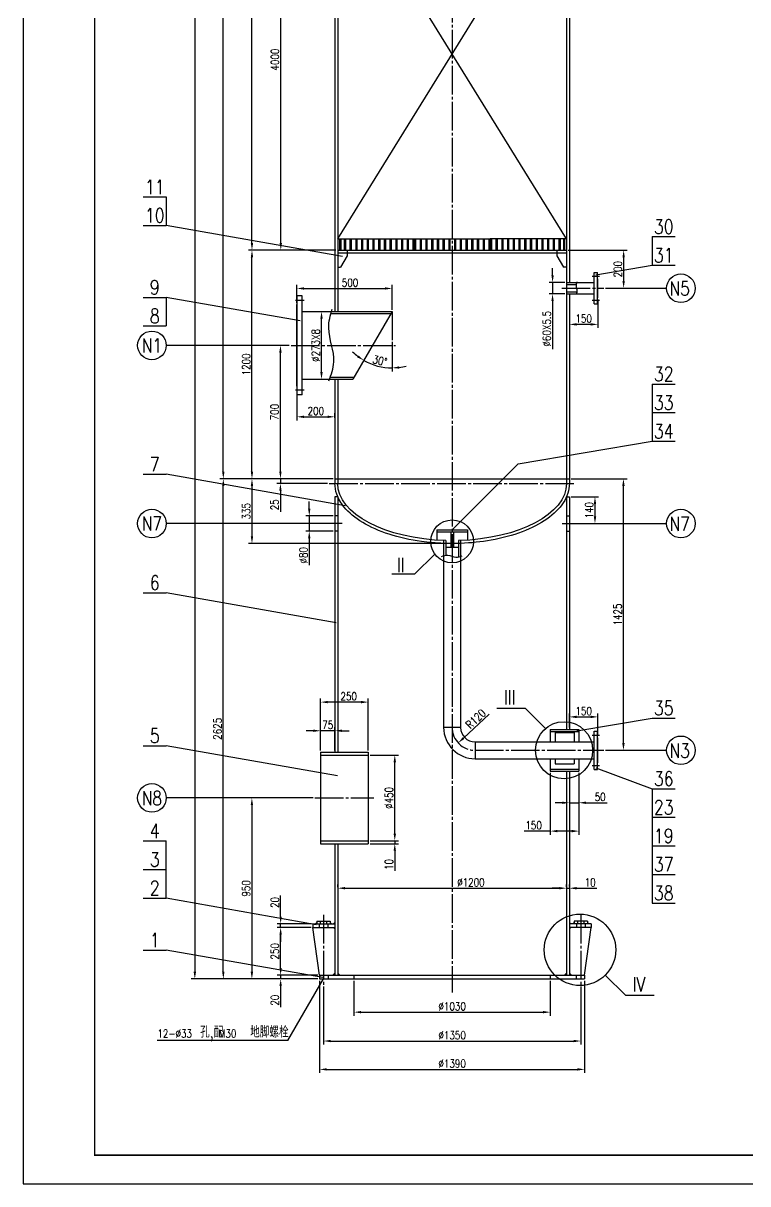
# Model space of a CAD drawing. Header units: millimetres. Extents: x 0 to 1411, y 0 to 841.
# Drawn here: x 0 to 253.4, y 0 to 406.1 of the extents above; entities that cross this region are included whole.
import ezdxf
from ezdxf.enums import TextEntityAlignment as Align

# ---------------------------------------------------------------- set-up
doc = ezdxf.new("R2010")
doc.units = ezdxf.units.MM
doc.linetypes.add('CENTER', pattern=[12.6, 10, -0.8, 1, -0.8])
doc.linetypes.add('PHANTOM', pattern=[14.4, 10, -0.8, 1, -0.8, 1, -0.8])
for name, color, linetype in [('1', 2, 'CENTER'), ('2', 1, 'Continuous'), ('4', 7, 'PHANTOM')]:
    doc.layers.add(name, color=color, linetype=linetype)
doc.styles.add('HZ', font='txt.shx', dxfattribs={"width": 0.8, "bigfont": 'hztxt.shx'})
doc.styles.add('ROMANS', font='romans.shx', dxfattribs={"width": 0.8})
doc.dimstyles.new('ISO-25', dxfattribs={"dimtxt": 2.8, "dimasz": 2.5, "dimexe": 1.25, "dimexo": 0.625, "dimtad": 1, "dimtxsty": 'ROMANS', "dimcen": 2.5, "dimadec": 0, "dimazin": 0, "dimtfac": 1, "dimtmove": 0, "dimatfit": 3, "dimfxl": 0, "dimarcsym": 0})

# ---------------------------------------------------------------- blocks, each defined once
blk = doc.blocks.new('*D7')
at = {"color": 0, "lineweight": -2}
for p, q in [((95.67, 278.41), (95.67, 267.1)), ((98.17, 268.35), (106.5, 268.35)), ((109, 267.97), (109, 269.6))]:
    blk.add_line(p, q, dxfattribs=at)
at = {"color": 0}
for points in [[(98.17, 268.76), (98.17, 267.93), (95.67, 268.35)], [(106.5, 268.76), (106.5, 267.93), (109, 268.35)]]:
    blk.add_solid(points, dxfattribs=at)
at = {"layer": 'DEFPOINTS', "color": 0}
for p in [(95.67, 279.03), (109, 268.35), (109, 267.34)]:
    blk.add_point(p, dxfattribs=at)
at = {"color": 0, "insert": (102.33, 270.37), "char_height": 2.8, "attachment_point": 5, "style": 'ROMANS'}
blk.add_mtext('200', dxfattribs=at)
blk = doc.blocks.new('*D8')
at = {"color": 0, "lineweight": -2}
for p, q in [((95.67, 308.26), (95.67, 314.5)), ((98.17, 313.25), (126.5, 313.25)), ((129, 305.82), (129, 314.5))]:
    blk.add_line(p, q, dxfattribs=at)
at = {"color": 0}
for points in [[(98.17, 313.67), (98.17, 312.84), (95.67, 313.25)], [(126.5, 313.67), (126.5, 312.84), (129, 313.25)]]:
    blk.add_solid(points, dxfattribs=at)
at = {"layer": 'DEFPOINTS', "color": 0}
for p in [(129, 313.25), (95.67, 307.63), (129, 305.2)]:
    blk.add_point(p, dxfattribs=at)
at = {"color": 0, "insert": (114.3, 315.28), "char_height": 2.8, "attachment_point": 5, "style": 'ROMANS'}
blk.add_mtext('500', dxfattribs=at)
blk = doc.blocks.new('*D9')
at = {"color": 0, "lineweight": -2}
blk.add_line((129, 294.57), (129, 284.19), dxfattribs=at)
for start, end in [(225.4898, 232.7449), (240, 270), (277.2551, 284.5102)]:
    blk.add_arc((129, 305.2), 19.76, start, end, dxfattribs=at)
at = {"color": 0}
for points in [[(117.27, 289.82), (116.81, 289.13), (119.12, 288.09)], [(131.52, 285.19), (131.47, 286.02), (129, 285.44)]]:
    blk.add_solid(points, dxfattribs=at)
at = {"layer": 'DEFPOINTS', "color": 0}
for p in [(129, 305.2), (129, 305.2), (129, 295.2), (122.24, 286.64), (115.3, 281.47)]:
    blk.add_point(p, dxfattribs=at)
at = {"color": 0, "insert": (124.72, 287.99), "char_height": 2.8, "attachment_point": 5, "rotation": 346.0471, "style": 'ROMANS'}
blk.add_mtext('30°', dxfattribs=at)
blk = doc.blocks.new('*D10')
at = {"color": 0, "lineweight": -2}
for p, q in [((103.64, 305.2), (105.57, 305.2)), ((104.32, 283.97), (104.32, 302.7)), ((103.52, 281.47), (105.57, 281.47))]:
    blk.add_line(p, q, dxfattribs=at)
at = {"color": 0}
for points in [[(103.9, 302.7), (104.73, 302.7), (104.32, 305.2)], [(103.9, 283.97), (104.73, 283.97), (104.32, 281.47)]]:
    blk.add_solid(points, dxfattribs=at)
at = {"layer": 'DEFPOINTS', "color": 0}
for p in [(103.01, 305.2), (104.32, 305.2), (102.89, 281.47)]:
    blk.add_point(p, dxfattribs=at)
at = {"color": 0, "insert": (102.29, 293.33), "char_height": 2.8, "attachment_point": 5, "rotation": 90, "style": 'ROMANS'}
blk.add_mtext('%%C273X8', dxfattribs=at)
blk = doc.blocks.new('*D11')
at = {"color": 0, "lineweight": -2}
for p, q in [((93.04, 293.33), (88.7, 293.33)), ((89.95, 249.17), (89.95, 290.83)), ((108.38, 246.67), (88.7, 246.67))]:
    blk.add_line(p, q, dxfattribs=at)
at = {"color": 0}
for points in [[(89.54, 290.83), (90.37, 290.83), (89.95, 293.33)], [(89.54, 249.17), (90.37, 249.17), (89.95, 246.67)]]:
    blk.add_solid(points, dxfattribs=at)
at = {"layer": 'DEFPOINTS', "color": 0}
for p in [(89.95, 293.33), (93.67, 293.33), (109, 246.67)]:
    blk.add_point(p, dxfattribs=at)
at = {"color": 0, "insert": (87.93, 270), "char_height": 2.8, "attachment_point": 5, "rotation": 90, "style": 'ROMANS'}
blk.add_mtext('700', dxfattribs=at)
blk = doc.blocks.new('*D12')
at = {"color": 0, "lineweight": -2}
for p, q in [((109.38, 326.67), (78.75, 326.67)), ((80, 249.17), (80, 324.17)), ((108.38, 246.67), (78.75, 246.67))]:
    blk.add_line(p, q, dxfattribs=at)
at = {"color": 0}
for points in [[(79.58, 324.17), (80.42, 324.17), (80, 326.67)], [(79.58, 249.17), (80.42, 249.17), (80, 246.67)]]:
    blk.add_solid(points, dxfattribs=at)
at = {"layer": 'DEFPOINTS', "color": 0}
for p in [(80, 326.67), (110, 326.67), (109, 246.67)]:
    blk.add_point(p, dxfattribs=at)
at = {"color": 0, "insert": (77.98, 286.67), "char_height": 2.8, "attachment_point": 5, "rotation": 90, "style": 'ROMANS'}
blk.add_mtext('1200', dxfattribs=at)
blk = doc.blocks.new('*D13')
at = {"color": 0, "lineweight": -2}
for p, q in [((190.62, 326.67), (211.23, 326.67)), ((209.98, 324.17), (209.98, 315.83)), ((203.62, 313.33), (211.23, 313.33))]:
    blk.add_line(p, q, dxfattribs=at)
at = {"color": 0}
for points in [[(209.57, 324.17), (210.4, 324.17), (209.98, 326.67)], [(209.57, 315.83), (210.4, 315.83), (209.98, 313.33)]]:
    blk.add_solid(points, dxfattribs=at)
at = {"layer": 'DEFPOINTS', "color": 0}
for p in [(190, 326.67), (203, 313.33), (209.98, 313.33)]:
    blk.add_point(p, dxfattribs=at)
at = {"color": 0, "insert": (207.96, 320), "char_height": 2.8, "attachment_point": 5, "rotation": 90, "style": 'ROMANS'}
blk.add_mtext('200', dxfattribs=at)
blk = doc.blocks.new('*D14')
at = {"color": 0, "lineweight": -2}
for p, q in [((201, 309.41), (201, 299.44)), ((191, 302.52), (191, 299.44)), ((198.5, 300.69), (193.5, 300.69))]:
    blk.add_line(p, q, dxfattribs=at)
at = {"color": 0}
for points in [[(193.5, 301.1), (193.5, 300.27), (191, 300.69)], [(198.5, 301.1), (198.5, 300.27), (201, 300.69)]]:
    blk.add_solid(points, dxfattribs=at)
at = {"layer": 'DEFPOINTS', "color": 0}
for p in [(201, 310.03), (191, 303.14), (191, 300.69)]:
    blk.add_point(p, dxfattribs=at)
at = {"color": 0, "insert": (196, 302.71), "char_height": 2.8, "attachment_point": 5, "style": 'ROMANS'}
blk.add_mtext('150', dxfattribs=at)
blk = doc.blocks.new('*D15')
at = {"color": 0, "lineweight": -2}
for p, q in [((185.13, 317.83), (185.13, 320.33)), ((189.38, 315.33), (183.88, 315.33)), ((185.13, 315.33), (185.13, 311.33)), ((189.38, 311.33), (183.88, 311.33)), ((185.13, 308.83), (185.13, 291.96))]:
    blk.add_line(p, q, dxfattribs=at)
at = {"color": 0}
for points in [[(184.71, 317.83), (185.54, 317.83), (185.13, 315.33)], [(184.71, 308.83), (185.54, 308.83), (185.13, 311.33)]]:
    blk.add_solid(points, dxfattribs=at)
at = {"layer": 'DEFPOINTS', "color": 0}
for p in [(190, 315.33), (185.13, 311.33), (190, 311.33)]:
    blk.add_point(p, dxfattribs=at)
at = {"color": 0, "insert": (183.1, 299.15), "char_height": 2.8, "attachment_point": 5, "rotation": 90, "style": 'ROMANS'}
blk.add_mtext('%%c60X5.5', dxfattribs=at)
blk = doc.blocks.new('*D16')
at = {"color": 0, "lineweight": -2}
for p, q in [((191.62, 246.67), (211.16, 246.67)), ((209.91, 154.17), (209.91, 244.17)), ((203.62, 151.67), (211.16, 151.67))]:
    blk.add_line(p, q, dxfattribs=at)
at = {"color": 0}
for points in [[(209.49, 244.17), (210.33, 244.17), (209.91, 246.67)], [(209.49, 154.17), (210.33, 154.17), (209.91, 151.67)]]:
    blk.add_solid(points, dxfattribs=at)
at = {"layer": 'DEFPOINTS', "color": 0}
for p in [(191, 246.67), (209.91, 246.67), (203, 151.67)]:
    blk.add_point(p, dxfattribs=at)
at = {"color": 0, "insert": (207.89, 199.17), "char_height": 2.8, "attachment_point": 5, "rotation": 90, "style": 'ROMANS'}
blk.add_mtext('1425', dxfattribs=at)
blk = doc.blocks.new('*D23')
at = {"color": 0, "lineweight": -2}
for p, q in [((191, 143.74), (191, 132.06)), ((194.33, 143.74), (194.33, 132.06)), ((188.5, 133.31), (186, 133.31)), ((191, 133.31), (194.33, 133.31)), ((196.83, 133.31), (204.21, 133.31))]:
    blk.add_line(p, q, dxfattribs=at)
at = {"color": 0}
for points in [[(188.5, 133.73), (188.5, 132.9), (191, 133.31)], [(196.83, 133.73), (196.83, 132.9), (194.33, 133.31)]]:
    blk.add_solid(points, dxfattribs=at)
at = {"layer": 'DEFPOINTS', "color": 0}
for p in [(191, 144.37), (194.33, 144.37), (194.33, 133.31)]:
    blk.add_point(p, dxfattribs=at)
at = {"color": 0, "insert": (201.77, 135.34), "char_height": 2.8, "attachment_point": 5, "style": 'ROMANS'}
blk.add_mtext('50', dxfattribs=at)
blk = doc.blocks.new('*D24')
at = {"color": 0, "lineweight": -2}
for p, q in [((184.33, 143.74), (184.33, 122.14)), ((194.33, 143.74), (194.33, 122.14)), ((184.33, 123.39), (175.14, 123.39)), ((191.83, 123.39), (186.83, 123.39))]:
    blk.add_line(p, q, dxfattribs=at)
at = {"color": 0}
for points in [[(186.83, 123.81), (186.83, 122.97), (184.33, 123.39)], [(191.83, 123.81), (191.83, 122.97), (194.33, 123.39)]]:
    blk.add_solid(points, dxfattribs=at)
at = {"layer": 'DEFPOINTS', "color": 0}
for p in [(184.33, 144.37), (194.33, 144.37), (184.33, 123.39)]:
    blk.add_point(p, dxfattribs=at)
at = {"color": 0, "insert": (178.49, 125.42), "char_height": 2.8, "attachment_point": 5, "style": 'ROMANS'}
blk.add_mtext('150', dxfattribs=at)
blk = doc.blocks.new('*D27')
at = {"color": 0, "lineweight": -2}
for p, q in [((191.62, 240.34), (201.21, 240.34)), ((199.96, 237.84), (199.96, 233.51)), ((193.12, 231.01), (201.21, 231.01))]:
    blk.add_line(p, q, dxfattribs=at)
at = {"color": 0}
for points in [[(199.54, 237.84), (200.38, 237.84), (199.96, 240.34)], [(199.54, 233.51), (200.38, 233.51), (199.96, 231.01)]]:
    blk.add_solid(points, dxfattribs=at)
at = {"layer": 'DEFPOINTS', "color": 0}
for p in [(191, 240.34), (192.5, 231.01), (199.96, 231.01)]:
    blk.add_point(p, dxfattribs=at)
at = {"color": 0, "insert": (197.94, 235.68), "char_height": 2.8, "attachment_point": 5, "rotation": 90, "style": 'ROMANS'}
blk.add_mtext('140', dxfattribs=at)
blk = doc.blocks.new('*D28')
at = {"color": 0, "lineweight": -2}
for p, q in [((100.04, 236.18), (100.04, 238.68)), ((108.38, 233.68), (98.79, 233.68)), ((100.04, 233.68), (100.04, 228.34)), ((108.38, 228.34), (98.79, 228.34)), ((100.04, 225.84), (100.04, 216.44))]:
    blk.add_line(p, q, dxfattribs=at)
at = {"color": 0}
for points in [[(99.62, 236.18), (100.45, 236.18), (100.04, 233.68)], [(99.62, 225.84), (100.45, 225.84), (100.04, 228.34)]]:
    blk.add_solid(points, dxfattribs=at)
at = {"layer": 'DEFPOINTS', "color": 0}
for p in [(109, 233.68), (100.04, 228.34), (109, 228.34)]:
    blk.add_point(p, dxfattribs=at)
at = {"color": 0, "insert": (98.01, 219.89), "char_height": 2.8, "attachment_point": 5, "rotation": 90, "style": 'ROMANS'}
blk.add_mtext('%%C80', dxfattribs=at)
blk = doc.blocks.new('*D29')
at = {"color": 0, "lineweight": -2}
for p, q in [((108.38, 246.67), (68.73, 246.67)), ((69.98, 74.17), (69.98, 244.17)), ((103.04, 71.67), (68.73, 71.67))]:
    blk.add_line(p, q, dxfattribs=at)
at = {"color": 0}
for points in [[(69.56, 244.17), (70.39, 244.17), (69.98, 246.67)], [(69.56, 74.17), (70.39, 74.17), (69.98, 71.67)]]:
    blk.add_solid(points, dxfattribs=at)
at = {"layer": 'DEFPOINTS', "color": 0}
for p in [(69.98, 246.67), (109, 246.67), (103.67, 71.67)]:
    blk.add_point(p, dxfattribs=at)
at = {"color": 0, "insert": (67.95, 159.17), "char_height": 2.8, "attachment_point": 5, "rotation": 90, "style": 'ROMANS'}
blk.add_mtext('2625', dxfattribs=at)
blk = doc.blocks.new('*D30')
at = {"color": 0, "lineweight": -2}
for p, q in [((108.38, 760), (68.73, 760)), ((69.98, 249.17), (69.98, 757.5)), ((108.38, 246.67), (68.73, 246.67))]:
    blk.add_line(p, q, dxfattribs=at)
at = {"color": 0}
for points in [[(69.56, 757.5), (70.39, 757.5), (69.98, 760)], [(69.56, 249.17), (70.39, 249.17), (69.98, 246.67)]]:
    blk.add_solid(points, dxfattribs=at)
at = {"layer": 'DEFPOINTS', "color": 0}
for p in [(69.98, 760), (109, 760), (109, 246.67)]:
    blk.add_point(p, dxfattribs=at)
at = {"color": 0, "insert": (67.95, 506.13), "char_height": 2.8, "attachment_point": 5, "rotation": 90, "style": 'ROMANS'}
blk.add_mtext('11700', dxfattribs=at)
blk = doc.blocks.new('*D31')
at = {"color": 0, "lineweight": -2}
for p, q in [((109.38, 526.67), (78.75, 526.67)), ((80, 329.17), (80, 524.17)), ((109.38, 326.67), (78.75, 326.67))]:
    blk.add_line(p, q, dxfattribs=at)
at = {"color": 0}
for points in [[(79.58, 524.17), (80.42, 524.17), (80, 526.67)], [(79.58, 329.17), (80.42, 329.17), (80, 326.67)]]:
    blk.add_solid(points, dxfattribs=at)
at = {"layer": 'DEFPOINTS', "color": 0}
for p in [(80, 526.67), (110, 526.67), (110, 326.67)]:
    blk.add_point(p, dxfattribs=at)
at = {"color": 0, "insert": (77.98, 426.67), "char_height": 2.8, "attachment_point": 5, "rotation": 90, "style": 'ROMANS'}
blk.add_mtext('5000', dxfattribs=at)
blk = doc.blocks.new('*D36')
at = {"color": 0, "lineweight": -2}
for p, q in [((109.38, 460), (88.83, 460)), ((90.08, 329.17), (90.08, 457.5)), ((109.38, 326.67), (88.83, 326.67))]:
    blk.add_line(p, q, dxfattribs=at)
at = {"color": 0}
for points in [[(89.66, 457.5), (90.5, 457.5), (90.08, 460)], [(89.66, 329.17), (90.5, 329.17), (90.08, 326.67)]]:
    blk.add_solid(points, dxfattribs=at)
at = {"layer": 'DEFPOINTS', "color": 0}
for p in [(90.08, 460), (110, 460), (110, 326.67)]:
    blk.add_point(p, dxfattribs=at)
at = {"color": 0, "insert": (88.05, 393.33), "char_height": 2.8, "attachment_point": 5, "rotation": 90, "style": 'ROMANS'}
blk.add_mtext('4000', dxfattribs=at)
blk = doc.blocks.new('*D38')
at = {"color": 0, "lineweight": -2}
for p, q in [((101.38, 135), (78.72, 135)), ((79.97, 132.5), (79.97, 74.17)), ((103.04, 71.67), (78.72, 71.67))]:
    blk.add_line(p, q, dxfattribs=at)
at = {"color": 0}
for points in [[(79.55, 132.5), (80.38, 132.5), (79.97, 135)], [(79.55, 74.17), (80.38, 74.17), (79.97, 71.67)]]:
    blk.add_solid(points, dxfattribs=at)
at = {"layer": 'DEFPOINTS', "color": 0}
for p in [(102, 135), (79.97, 71.67), (103.67, 71.67)]:
    blk.add_point(p, dxfattribs=at)
at = {"color": 0, "insert": (77.94, 103.33), "char_height": 2.8, "attachment_point": 5, "rotation": 90, "style": 'ROMANS'}
blk.add_mtext('950', dxfattribs=at)
blk = doc.blocks.new('*D39')
at = {"color": 0, "lineweight": -2}
for p, q in [((121.29, 150), (131.19, 150)), ((129.94, 122.5), (129.94, 147.5)), ((121.29, 120), (131.19, 120))]:
    blk.add_line(p, q, dxfattribs=at)
at = {"color": 0}
for points in [[(129.53, 147.5), (130.36, 147.5), (129.94, 150)], [(129.53, 122.5), (130.36, 122.5), (129.94, 120)]]:
    blk.add_solid(points, dxfattribs=at)
at = {"layer": 'DEFPOINTS', "color": 0}
for p in [(120.67, 150), (129.94, 150), (120.67, 120)]:
    blk.add_point(p, dxfattribs=at)
at = {"color": 0, "insert": (127.92, 135), "char_height": 2.8, "attachment_point": 5, "rotation": 90, "style": 'ROMANS'}
blk.add_mtext('%%C450', dxfattribs=at)
blk = doc.blocks.new('*D40')
at = {"color": 0, "lineweight": -2}
for p, q in [((129.94, 122.5), (129.94, 125)), ((121.29, 120), (131.19, 120)), ((121.29, 119), (131.19, 119)), ((129.94, 120), (129.94, 119)), ((129.94, 116.5), (129.94, 109.44))]:
    blk.add_line(p, q, dxfattribs=at)
at = {"color": 0}
for points in [[(129.53, 122.5), (130.36, 122.5), (129.94, 120)], [(129.53, 116.5), (130.36, 116.5), (129.94, 119)]]:
    blk.add_solid(points, dxfattribs=at)
at = {"layer": 'DEFPOINTS', "color": 0}
for p in [(120.67, 120), (120.67, 119), (129.94, 119)]:
    blk.add_point(p, dxfattribs=at)
at = {"color": 0, "insert": (127.92, 111.72), "char_height": 2.8, "attachment_point": 5, "rotation": 90, "style": 'ROMANS'}
blk.add_mtext('10', dxfattribs=at)
blk = doc.blocks.new('*D41')
at = {"color": 0, "lineweight": -2}
for p, q in [((101.5, 158.5), (99, 158.5)), ((104, 151.63), (104, 159.75)), ((109, 158.5), (104, 158.5)), ((109, 151.63), (109, 159.75)), ((111.5, 158.5), (114, 158.5))]:
    blk.add_line(p, q, dxfattribs=at)
at = {"color": 0}
for points in [[(101.5, 158.92), (101.5, 158.09), (104, 158.5)], [(111.5, 158.92), (111.5, 158.09), (109, 158.5)]]:
    blk.add_solid(points, dxfattribs=at)
at = {"layer": 'DEFPOINTS', "color": 0}
for p in [(104, 158.5), (104, 151), (109, 151)]:
    blk.add_point(p, dxfattribs=at)
at = {"color": 0, "insert": (106.5, 160.53), "char_height": 2.8, "attachment_point": 5, "style": 'ROMANS'}
blk.add_mtext('75', dxfattribs=at)
blk = doc.blocks.new('*D42')
at = {"color": 0, "lineweight": -2}
for p, q in [((104, 151.63), (104, 169.78)), ((118.17, 168.53), (106.5, 168.53)), ((120.67, 151.63), (120.67, 169.78))]:
    blk.add_line(p, q, dxfattribs=at)
at = {"color": 0}
for points in [[(106.5, 168.95), (106.5, 168.11), (104, 168.53)], [(118.17, 168.95), (118.17, 168.11), (120.67, 168.53)]]:
    blk.add_solid(points, dxfattribs=at)
at = {"layer": 'DEFPOINTS', "color": 0}
for p in [(104, 168.53), (104, 151), (120.67, 151)]:
    blk.add_point(p, dxfattribs=at)
at = {"color": 0, "insert": (113.83, 170.55), "char_height": 2.8, "attachment_point": 5, "style": 'ROMANS'}
blk.add_mtext('250', dxfattribs=at)
blk = doc.blocks.new('*D46')
at = {"color": 0, "lineweight": -2}
for p, q in [((140.51, 792.33), (58.76, 792.33)), ((60.01, 789.83), (60.01, 74.17)), ((103.04, 71.67), (58.76, 71.67))]:
    blk.add_line(p, q, dxfattribs=at)
at = {"color": 0}
for points in [[(59.6, 789.83), (60.43, 789.83), (60.01, 792.33)], [(59.6, 74.17), (60.43, 74.17), (60.01, 71.67)]]:
    blk.add_solid(points, dxfattribs=at)
at = {"layer": 'DEFPOINTS', "color": 0}
for p in [(141.13, 792.33), (60.01, 71.67), (103.67, 71.67)]:
    blk.add_point(p, dxfattribs=at)
at = {"color": 0, "insert": (57.99, 432), "char_height": 2.8, "attachment_point": 5, "rotation": 90, "style": 'ROMANS'}
blk.add_mtext('~14810', dxfattribs=at)
blk = doc.blocks.new('*D54')
at = {"color": 0, "lineweight": -2}
for p, q in [((191, 159.59), (191, 164.6)), ((193.5, 163.35), (198.5, 163.35)), ((201, 156.69), (201, 164.6))]:
    blk.add_line(p, q, dxfattribs=at)
at = {"color": 0}
for points in [[(193.5, 163.77), (193.5, 162.94), (191, 163.35)], [(198.5, 163.77), (198.5, 162.94), (201, 163.35)]]:
    blk.add_solid(points, dxfattribs=at)
at = {"layer": 'DEFPOINTS', "color": 0}
for p in [(201, 163.35), (191, 158.97), (201, 156.07)]:
    blk.add_point(p, dxfattribs=at)
at = {"color": 0, "insert": (196, 165.38), "char_height": 2.8, "attachment_point": 5, "style": 'ROMANS'}
blk.add_mtext('150', dxfattribs=at)
blk = doc.blocks.new('*D55')
at = {"color": 0, "lineweight": -2}
blk.add_line((162.98, 164.28), (153.97, 155.93), dxfattribs=at)
at = {"color": 0}
blk.add_solid([(153.68, 156.23), (154.25, 155.62), (152.13, 154.23)], dxfattribs=at)
at = {"layer": 'DEFPOINTS', "color": 0}
for p in [(158, 159.67), (152.13, 154.23)]:
    blk.add_point(p, dxfattribs=at)
at = {"color": 0, "insert": (158.25, 162.66), "char_height": 2.8, "attachment_point": 5, "rotation": 42.8394, "style": 'ROMANS'}
blk.add_mtext('R120', dxfattribs=at)
blk = doc.blocks.new('*D56')
at = {"color": 0, "lineweight": -2}
for p, q in [((110, 103.82), (110, 104.67)), ((112.5, 103.42), (187.5, 103.42)), ((190, 103.82), (190, 104.67))]:
    blk.add_line(p, q, dxfattribs=at)
at = {"color": 0}
for points in [[(112.5, 103.84), (112.5, 103), (110, 103.42)], [(187.5, 103.84), (187.5, 103), (190, 103.42)]]:
    blk.add_solid(points, dxfattribs=at)
at = {"layer": 'DEFPOINTS', "color": 0}
for p in [(110, 103.2), (190, 103.42), (190, 103.2)]:
    blk.add_point(p, dxfattribs=at)
at = {"color": 0, "insert": (156.57, 105.45), "char_height": 2.8, "attachment_point": 5, "style": 'ROMANS'}
blk.add_mtext('%%C1200', dxfattribs=at)
blk = doc.blocks.new('*D57')
at = {"color": 0, "lineweight": -2}
for p, q in [((187.5, 103.42), (185, 103.42)), ((190, 104.05), (190, 104.67)), ((190, 103.42), (191, 103.42)), ((191, 103.99), (191, 104.67)), ((193.5, 103.42), (200.56, 103.42))]:
    blk.add_line(p, q, dxfattribs=at)
at = {"color": 0}
for points in [[(187.5, 103.84), (187.5, 103), (190, 103.42)], [(193.5, 103.84), (193.5, 103), (191, 103.42)]]:
    blk.add_solid(points, dxfattribs=at)
at = {"layer": 'DEFPOINTS', "color": 0}
for p in [(190, 103.42), (191, 103.42), (191, 103.36)]:
    blk.add_point(p, dxfattribs=at)
at = {"color": 0, "insert": (198.28, 105.45), "char_height": 2.8, "attachment_point": 5, "style": 'ROMANS'}
blk.add_mtext('10', dxfattribs=at)
blk = doc.blocks.new('*D60')
at = {"color": 0, "lineweight": -2}
for p, q in [((108.38, 246.67), (78.75, 246.67)), ((80, 244.17), (80, 226.5)), ((149.38, 224), (78.75, 224))]:
    blk.add_line(p, q, dxfattribs=at)
at = {"color": 0}
for points in [[(79.58, 244.17), (80.42, 244.17), (80, 246.67)], [(79.58, 226.5), (80.42, 226.5), (80, 224)]]:
    blk.add_solid(points, dxfattribs=at)
at = {"layer": 'DEFPOINTS', "color": 0}
for p in [(109, 246.67), (80, 224), (150, 224)]:
    blk.add_point(p, dxfattribs=at)
at = {"color": 0, "insert": (77.98, 235.33), "char_height": 2.8, "attachment_point": 5, "rotation": 90, "style": 'ROMANS'}
blk.add_mtext('335', dxfattribs=at)
blk = doc.blocks.new('*D61')
at = {"color": 0, "lineweight": -2}
for p, q in [((89.95, 249.17), (89.95, 251.67)), ((108.38, 246.67), (88.7, 246.67)), ((106.37, 245), (88.7, 245)), ((89.95, 246.67), (89.95, 245)), ((89.95, 242.5), (89.95, 235.12))]:
    blk.add_line(p, q, dxfattribs=at)
at = {"color": 0}
for points in [[(89.54, 249.17), (90.37, 249.17), (89.95, 246.67)], [(89.54, 242.5), (90.37, 242.5), (89.95, 245)]]:
    blk.add_solid(points, dxfattribs=at)
at = {"layer": 'DEFPOINTS', "color": 0}
for p in [(89.95, 245), (107, 245), (109, 246.67)]:
    blk.add_point(p, dxfattribs=at)
at = {"color": 0, "insert": (87.93, 237.56), "char_height": 2.8, "attachment_point": 5, "rotation": 90, "style": 'ROMANS'}
blk.add_mtext('25', dxfattribs=at)
blk = doc.blocks.new('*D63')
at = {"color": 0, "lineweight": -2}
for p, q in [((115.67, 71.04), (115.67, 58.8)), ((184.33, 71.04), (184.33, 58.8)), ((118.17, 60.05), (181.83, 60.05))]:
    blk.add_line(p, q, dxfattribs=at)
at = {"color": 0}
for points in [[(118.17, 60.47), (118.17, 59.64), (115.67, 60.05)], [(181.83, 60.47), (181.83, 59.64), (184.33, 60.05)]]:
    blk.add_solid(points, dxfattribs=at)
at = {"layer": 'DEFPOINTS', "color": 0}
for p in [(115.67, 71.67), (184.33, 71.67), (184.33, 60.05)]:
    blk.add_point(p, dxfattribs=at)
at = {"color": 0, "insert": (150, 62.08), "char_height": 2.8, "attachment_point": 5, "style": 'ROMANS'}
blk.add_mtext('%%C1030', dxfattribs=at)
blk = doc.blocks.new('*D64')
at = {"color": 0, "lineweight": -2}
for p, q in [((105, 69.04), (105, 48.7)), ((195, 69.04), (195, 48.7)), ((107.5, 49.95), (192.5, 49.95))]:
    blk.add_line(p, q, dxfattribs=at)
at = {"color": 0}
for points in [[(107.5, 50.37), (107.5, 49.54), (105, 49.95)], [(192.5, 50.37), (192.5, 49.54), (195, 49.95)]]:
    blk.add_solid(points, dxfattribs=at)
at = {"layer": 'DEFPOINTS', "color": 0}
for p in [(105, 69.67), (195, 69.67), (195, 49.95)]:
    blk.add_point(p, dxfattribs=at)
at = {"color": 0, "insert": (150, 51.98), "char_height": 2.8, "attachment_point": 5, "style": 'ROMANS'}
blk.add_mtext('%%C1350', dxfattribs=at)
blk = doc.blocks.new('*D65')
at = {"color": 0, "lineweight": -2}
for p, q in [((103.67, 71.04), (103.67, 38.77)), ((196.33, 71.04), (196.33, 38.77)), ((106.17, 40.02), (193.83, 40.02))]:
    blk.add_line(p, q, dxfattribs=at)
at = {"color": 0}
for points in [[(106.17, 40.44), (106.17, 39.6), (103.67, 40.02)], [(193.83, 40.44), (193.83, 39.6), (196.33, 40.02)]]:
    blk.add_solid(points, dxfattribs=at)
at = {"layer": 'DEFPOINTS', "color": 0}
for p in [(103.67, 71.67), (196.33, 71.67), (196.33, 40.02)]:
    blk.add_point(p, dxfattribs=at)
at = {"color": 0, "insert": (150, 42.05), "char_height": 2.8, "attachment_point": 5, "style": 'ROMANS'}
blk.add_mtext('%%C1390', dxfattribs=at)
blk = doc.blocks.new('*D66')
at = {"color": 0, "lineweight": -2}
for p, q in [((90.03, 75.5), (90.03, 78)), ((103.04, 73), (88.78, 73)), ((103.04, 71.67), (88.78, 71.67)), ((90.03, 73), (90.03, 71.67)), ((90.03, 69.17), (90.03, 61.79))]:
    blk.add_line(p, q, dxfattribs=at)
at = {"color": 0}
for points in [[(89.61, 75.5), (90.45, 75.5), (90.03, 73)], [(89.61, 69.17), (90.45, 69.17), (90.03, 71.67)]]:
    blk.add_solid(points, dxfattribs=at)
at = {"layer": 'DEFPOINTS', "color": 0}
for p in [(90.03, 71.67), (103.67, 73), (103.67, 71.67)]:
    blk.add_point(p, dxfattribs=at)
at = {"color": 0, "insert": (88.01, 64.23), "char_height": 2.8, "attachment_point": 5, "rotation": 90, "style": 'ROMANS'}
blk.add_mtext('20', dxfattribs=at)
blk = doc.blocks.new('*D67')
at = {"color": 0, "lineweight": -2}
for p, q in [((100.71, 89.67), (88.78, 89.67)), ((90.03, 75.5), (90.03, 87.17)), ((103.04, 73), (88.78, 73))]:
    blk.add_line(p, q, dxfattribs=at)
at = {"color": 0}
for points in [[(89.61, 87.17), (90.45, 87.17), (90.03, 89.67)], [(89.61, 75.5), (90.45, 75.5), (90.03, 73)]]:
    blk.add_solid(points, dxfattribs=at)
at = {"layer": 'DEFPOINTS', "color": 0}
for p in [(90.03, 89.67), (101.33, 89.67), (103.67, 73)]:
    blk.add_point(p, dxfattribs=at)
at = {"color": 0, "insert": (88.01, 81.33), "char_height": 2.8, "attachment_point": 5, "rotation": 90, "style": 'ROMANS'}
blk.add_mtext('250', dxfattribs=at)
blk = doc.blocks.new('*D68')
at = {"color": 0, "lineweight": -2}
for p, q in [((90.03, 93.5), (90.03, 100.88)), ((100.71, 91), (88.78, 91)), ((100.71, 89.67), (88.78, 89.67)), ((90.03, 89.67), (90.03, 91)), ((90.03, 87.17), (90.03, 84.67))]:
    blk.add_line(p, q, dxfattribs=at)
at = {"color": 0}
for points in [[(89.61, 93.5), (90.45, 93.5), (90.03, 91)], [(89.61, 87.17), (90.45, 87.17), (90.03, 89.67)]]:
    blk.add_solid(points, dxfattribs=at)
at = {"layer": 'DEFPOINTS', "color": 0}
for p in [(90.03, 91), (101.33, 91), (101.33, 89.67)]:
    blk.add_point(p, dxfattribs=at)
at = {"color": 0, "insert": (88.01, 98.44), "char_height": 2.8, "attachment_point": 5, "rotation": 90, "style": 'ROMANS'}
blk.add_mtext('20', dxfattribs=at)

msp = doc.modelspace()

# ---------------------------------------------------------------- linework, layer by layer
for p, q in [((0, 841), (0, 0)), ((0, 754), (0, 72.88189)), ((110, 330.66667), (190, 460)), ((190, 330.66667), (110, 460)), ((42, 345.29873), (50, 345.29873)), ((50, 345.29873), (50, 335.29873)), ((42, 335.29873), (50, 335.29873)), ((111.64643, 324.4288), (50, 335.29873)), ((220, 331.38118), (228, 331.38118)), ((220, 331.38118), (220, 321.38118)), ((200.29098, 318.06717), (220, 321.38118)), ((220, 321.38118), (228, 321.38118)), ((209.9832, 313.33333), (225, 313.33333)), ((42, 310.1348), (50, 310.1348)), ((50, 310.1348), (50, 300.1348)), ((96.82598, 301.87812), (50, 310.1348)), ((129, 305.2), (129, 295.2)), ((42, 300.1348), (50, 300.1348)), ((89.95254, 293.33333), (50, 293.33333)), ((220, 279.81089), (228, 279.81089)), ((220, 279.81089), (220, 269.81089)), ((220, 269.81089), (228, 269.81089)), ((220, 269.81089), (220, 259.81089)), ((173.1237, 251.92878), (220, 259.81089)), ((220, 259.81089), (228, 259.81089)), ((150, 228.80508), (173.1237, 251.92878)), ((42, 248.22248), (50, 248.22248)), ((112.6349, 237.17826), (50, 248.22248)), ((107.5, 231.01006), (50, 231.01006)), ((192.5, 231.01006), (225, 231.01006)), ((143.95717, 220.31597), (136.8861, 213.24491)), ((136.8861, 213.24491), (128.8861, 213.24491)), ((42, 206.77094), (50, 206.77094)), ((109.47642, 196.28365), (50, 206.77094)), ((165.58767, 166.3545), (175.58767, 166.3545)), ((175.58767, 166.3545), (182.65874, 159.28343)), ((193.57255, 158.51587), (220, 162.95957)), ((220, 162.95957), (228, 162.95957)), ((42, 153.27306), (50, 153.27306)), ((109.90154, 142.7108), (50, 153.27306)), ((209.91096, 151.66667), (225, 151.66667)), ((200.27476, 145.59004), (220, 138.23266)), ((220, 138.23266), (228, 138.23266)), ((220, 138.23266), (220, 98.23266)), ((79.96595, 135), (50, 135)), ((220, 128.23266), (228, 128.23266)), ((42, 119.95357), (50, 119.95357)), ((50, 99.95357), (50, 119.95357)), ((220, 118.23266), (228, 118.23266)), ((42, 109.95357), (50, 109.95357)), ((220, 108.23266), (228, 108.23266)), ((42, 99.95357), (50, 99.95357)), ((102.45442, 90.5711), (50, 99.95357)), ((220, 98.23266), (228, 98.23266)), ((42, 81.75572), (50, 81.75572)), ((104.7504, 72.2193), (50, 81.75572)), ((92.54871, 50.07577), (105.01422, 71.66667)), ((203.55722, 73.01618), (210.62828, 65.94511)), ((210.62828, 65.94511), (220.62828, 65.94511)), ((92.54871, 50.07577), (46.85754, 50.07577)), ((224, 10), (404, 10)), ((0, 0), (594, 0))]:
    msp.add_line(p, q)
at = {"const_width": 0.5}
msp.add_lwpolyline([(25, 10), (584, 10), (584, 831), (25, 831)], close=True, dxfattribs=at)
for centre, radius in [((230, 313.33333), 5), ((45, 293.33333), 5), ((45, 231.01006), 5), ((230, 231.01006), 5), ((150, 224.75829), 7.5), ((189.13831, 151.66667), 10), ((230, 151.66667), 5), ((45, 135), 5), ((194.71838, 81.85501), 12.5)]:
    msp.add_circle(centre, radius)
for points in [[(193.63314, 315.51734), (193.32625, 314.00357), (193.63314, 312.50896), (193.32625, 311.091)], [(146.28569, 219.46445), (148.55257, 219.90859), (151.30838, 219.19796), (153.53081, 219.68652)]]:
    msp.add_spline(points, degree=3)
msp.add_open_spline([(106.91934, 280.88858), (107.71986, 283.08987), (109.92661, 289.1581), (105.87019, 297.70959), (107.34943, 303.80767), (108.01603, 305.97818)], degree=3, knots=[0, 0, 0, 0, 79.34301389, 218.722060063, 296.025256994, 296.025256994, 296.025256994, 296.025256994])
for points in [[(102.66667, 91.75), (102.66667, 91), (101.91667, 91)], [(107.33333, 91.75), (107.33333, 91), (108.08333, 91)], [(108.25, 91), (109, 91), (109, 91.75)], [(108.25, 89.66667), (109, 89.66667), (109, 88.91667)], [(191.75, 91), (191, 91), (191, 91.75)], [(191.75, 89.66667), (191, 89.66667), (191, 88.91667)], [(192.66667, 91.75), (192.66667, 91), (191.91667, 91)], [(197.33333, 91.75), (197.33333, 91), (198.08333, 91)], [(109, 74), (109, 73), (108, 73)], [(110, 74), (110, 73), (111, 73)], [(190, 74), (190, 73), (189, 73)], [(191, 74), (191, 73), (192, 73)]]:
    msp.add_solid(points)
at = {"layer": '1', "color": 0}
for p, q in [((150, 794.33333), (150, 66.95495)), ((199, 317.5), (201.53333, 317.5)), ((188.31282, 313.33333), (203, 313.33333)), ((98.2, 309), (95.26667, 309)), ((199, 309.16667), (201.53333, 309.16667)), ((93.66667, 293.33333), (130.23391, 293.33333)), ((98.2, 277.66667), (95.26667, 277.66667)), ((107, 245), (193, 245)), ((111.5, 231.01006), (107.5, 231.01006)), ((188.5, 231.01006), (192.5, 231.01006)), ((199, 157), (201.53333, 157)), ((158, 151.66667), (203, 151.66667)), ((199, 146.33333), (201.53333, 146.33333)), ((102, 135), (122.66667, 135)), ((105, 94.06667), (105, 69.66667)), ((195, 94.06667), (195, 69.66667))]:
    msp.add_line(p, q, dxfattribs=at)
msp.add_arc((158, 159.66667), 8, 180, 270, dxfattribs=at)
at = {"layer": '2'}
for p, q in [((109, 438), (109, 305.2)), ((110, 438), (110, 305.2)), ((190, 438), (190, 245)), ((191, 438), (191, 315.33333)), ((110, 330.66667), (136.66667, 330.66667)), ((110.66667, 330.66667), (110.66667, 326.66667)), ((111.06667, 330.66667), (111.06667, 326.66667)), ((112.26667, 330.66667), (112.26667, 326.66667)), ((112.66667, 330.66667), (112.66667, 326.66667)), ((114.26667, 330.66667), (114.26667, 326.66667)), ((114.66667, 330.66667), (114.66667, 326.66667)), ((116.26667, 330.66667), (116.26667, 326.66667)), ((116.66667, 330.66667), (116.66667, 326.66667)), ((118.26667, 330.66667), (118.26667, 326.66667)), ((118.66667, 330.66667), (118.66667, 326.66667)), ((120.26667, 330.66667), (120.26667, 326.66667)), ((120.66667, 330.66667), (120.66667, 326.66667)), ((122.26667, 330.66667), (122.26667, 326.66667)), ((122.66667, 330.66667), (122.66667, 326.66667)), ((124.26667, 330.66667), (124.26667, 326.66667)), ((124.66667, 330.66667), (124.66667, 326.66667)), ((126.26667, 330.66667), (126.26667, 326.66667)), ((126.66667, 330.66667), (126.66667, 326.66667)), ((128.26667, 330.66667), (128.26667, 326.66667)), ((128.66667, 330.66667), (128.66667, 326.66667)), ((130.26667, 330.66667), (130.26667, 326.66667)), ((130.66667, 330.66667), (130.66667, 326.66667)), ((132.26667, 330.66667), (132.26667, 326.66667)), ((132.66667, 330.66667), (132.66667, 326.66667)), ((134.26667, 330.66667), (134.26667, 326.66667)), ((134.66667, 330.66667), (134.66667, 326.66667)), ((136.26667, 330.66667), (136.26667, 326.66667)), ((136.66667, 330.66667), (136.66667, 326.66667)), ((136.8, 330.66667), (136.8, 326.66667)), ((136.8, 330.66667), (163.2, 330.66667)), ((137.2, 330.66667), (137.2, 326.66667)), ((138.8, 330.66667), (138.8, 326.66667)), ((139.2, 330.66667), (139.2, 326.66667)), ((140.8, 330.66667), (140.8, 326.66667)), ((141.2, 330.66667), (141.2, 326.66667)), ((142.8, 330.66667), (142.8, 326.66667)), ((143.2, 330.66667), (143.2, 326.66667)), ((144.8, 330.66667), (144.8, 326.66667)), ((145.2, 330.66667), (145.2, 326.66667)), ((146.8, 330.66667), (146.8, 326.66667)), ((147.2, 330.66667), (147.2, 326.66667)), ((148.8, 330.66667), (148.8, 326.66667)), ((149.2, 330.66667), (149.2, 326.66667)), ((150.8, 330.66667), (150.8, 326.66667)), ((151.2, 330.66667), (151.2, 326.66667)), ((152.8, 330.66667), (152.8, 326.66667)), ((153.2, 330.66667), (153.2, 326.66667)), ((154.8, 330.66667), (154.8, 326.66667)), ((155.2, 330.66667), (155.2, 326.66667)), ((156.8, 330.66667), (156.8, 326.66667)), ((157.2, 330.66667), (157.2, 326.66667)), ((158.8, 330.66667), (158.8, 326.66667)), ((159.2, 330.66667), (159.2, 326.66667)), ((160.8, 330.66667), (160.8, 326.66667)), ((161.2, 330.66667), (161.2, 326.66667)), ((162.8, 330.66667), (162.8, 326.66667)), ((163.2, 330.66667), (163.2, 326.66667)), ((190, 330.66667), (163.33333, 330.66667)), ((163.33333, 330.66667), (163.33333, 326.66667)), ((163.73333, 330.66667), (163.73333, 326.66667)), ((165.33333, 330.66667), (165.33333, 326.66667)), ((165.73333, 330.66667), (165.73333, 326.66667)), ((167.33333, 330.66667), (167.33333, 326.66667)), ((167.73333, 330.66667), (167.73333, 326.66667)), ((169.33333, 330.66667), (169.33333, 326.66667)), ((169.73333, 330.66667), (169.73333, 326.66667)), ((171.33333, 330.66667), (171.33333, 326.66667)), ((171.73333, 330.66667), (171.73333, 326.66667)), ((173.33333, 330.66667), (173.33333, 326.66667)), ((173.73333, 330.66667), (173.73333, 326.66667)), ((175.33333, 330.66667), (175.33333, 326.66667)), ((175.73333, 330.66667), (175.73333, 326.66667)), ((177.33333, 330.66667), (177.33333, 326.66667)), ((177.73333, 330.66667), (177.73333, 326.66667)), ((179.33333, 330.66667), (179.33333, 326.66667)), ((179.73333, 330.66667), (179.73333, 326.66667)), ((181.33333, 330.66667), (181.33333, 326.66667)), ((181.73333, 330.66667), (181.73333, 326.66667)), ((183.33333, 330.66667), (183.33333, 326.66667)), ((183.73333, 330.66667), (183.73333, 326.66667)), ((185.33333, 330.66667), (185.33333, 326.66667)), ((185.73333, 330.66667), (185.73333, 326.66667)), ((187.33333, 330.66667), (187.33333, 326.66667)), ((187.73333, 330.66667), (187.73333, 326.66667)), ((188.93333, 330.66667), (188.93333, 326.66667)), ((189.33333, 330.66667), (189.33333, 326.66667)), ((110, 326.66667), (190, 326.66667)), ((110, 325.66667), (190, 325.66667)), ((113.33333, 326.66667), (113.33333, 324.66667)), ((186.66667, 326.66667), (186.66667, 324.66667)), ((113.33333, 324.66667), (111, 320.66667)), ((186.66667, 324.66667), (189, 320.66667)), ((110, 320.66667), (111, 320.66667)), ((190, 320.66667), (189, 320.66667)), ((199.66667, 318.83333), (200.86667, 318.83333)), ((199.66667, 307.83333), (199.66667, 318.83333)), ((200.86667, 307.83333), (200.86667, 318.83333)), ((190, 315.33333), (199.66667, 315.33333)), ((190, 314.58333), (193.36363, 314.58333)), ((200.86667, 316.63333), (201, 316.63333)), ((201, 310.03333), (201, 316.63333)), ((95.8, 276), (95.8, 310.66667)), ((97.53336, 310.66667), (95.8, 310.66667)), ((97.53333, 276), (97.53333, 310.66667)), ((190, 312.08333), (193.6101, 312.08333)), ((190, 311.33333), (199.66667, 311.33333)), ((191, 311.33333), (191, 245)), ((200.86667, 310.03333), (201, 310.03333)), ((95.8, 307.63333), (95.66667, 307.63333)), ((95.66667, 279.03333), (95.66667, 307.63333)), ((97.53333, 305.2), (129, 305.2)), ((129, 305.2), (115.29755, 281.46667)), ((199.66667, 307.83333), (200.86667, 307.83333)), ((107.57988, 304.46667), (128.57661, 304.46667)), ((97.53333, 281.46667), (115.29755, 281.46667)), ((107.3908, 282.2), (115.72094, 282.2)), ((109, 281.46667), (109, 245)), ((110, 281.46667), (110, 245)), ((95.8, 279.03333), (95.66667, 279.03333)), ((97.53333, 276), (95.8, 276)), ((109, 246.66667), (191, 246.66667)), ((110, 240.3434), (109, 240.3434)), ((109, 240.3434), (109, 151)), ((110, 240.3434), (110, 151)), ((190, 240.3434), (190, 158.96667)), ((190, 240.3434), (191, 240.3434)), ((191, 240.3434), (191, 158.96667)), ((110, 233.67673), (109, 233.67673)), ((190, 233.67673), (191, 233.67673)), ((110, 228.3434), (109, 228.3434)), ((144.66667, 228.80508), (144.66667, 225.17858)), ((144.66667, 228.80508), (155.33333, 228.80508)), ((144.66667, 228.05508), (155.33333, 228.05508)), ((149.5, 228.05508), (149.5, 222.72175)), ((150.5, 228.05508), (150.5, 222.72175)), ((155.33333, 228.80508), (155.33333, 225.17858)), ((190, 228.3434), (191, 228.3434)), ((147.03333, 225.05508), (147.03333, 159.66667)), ((147.78333, 225.05508), (147.78333, 219.87653)), ((152.21667, 225.05508), (152.21667, 219.27471)), ((152.96667, 225.05508), (152.96667, 159.66667)), ((147.78333, 222.72175), (152.21667, 222.72175)), ((152.96667, 159.66667), (147.03333, 159.66667)), ((184.33333, 158.96667), (194.33333, 158.96667)), ((184.33333, 158.96667), (184.33333, 154.63333)), ((194.33333, 158.96667), (194.33333, 154.63333)), ((158, 154.63333), (199.66667, 154.63333)), ((158, 154.63333), (158, 148.7)), ((184.33333, 158.21667), (194.33333, 158.21667)), ((186, 157.95), (186, 154.63333)), ((186, 157.95), (192.66667, 157.95)), ((192.66667, 157.95), (192.66667, 154.63333)), ((199.66667, 158.33333), (200.86667, 158.33333)), ((199.66667, 145), (199.66667, 158.33333)), ((200.86667, 145), (200.86667, 158.33333)), ((200.86667, 156.06667), (201, 156.06667)), ((201, 147.26667), (201, 156.06667)), ((104, 151), (120.66667, 151)), ((104, 151), (104, 119)), ((120.66667, 151), (120.66667, 119)), ((104, 150), (120.66667, 150)), ((158, 148.7), (199.66667, 148.7)), ((184.33333, 148.7), (184.33333, 144.36667)), ((186, 148.7), (186, 146.9742)), ((186, 146.9742), (192.66667, 146.9742)), ((192.66667, 148.7), (192.66667, 146.9742)), ((194.33333, 148.7), (194.33333, 144.36667)), ((200.86667, 147.26667), (201, 147.26667)), ((184.33333, 145.11667), (194.33333, 145.11667)), ((184.33333, 144.36667), (194.33333, 144.36667)), ((190, 144.36667), (190, 73)), ((191, 144.36667), (191, 73)), ((199.66667, 145), (200.86667, 145)), ((104, 120), (120.66667, 120)), ((104, 119), (120.66667, 119)), ((109, 119), (109, 73)), ((110, 119), (110, 73)), ((101.33333, 91), (109, 91)), ((101.33333, 91), (101.33333, 89.66667)), ((101.33333, 89.66667), (109, 89.66667)), ((103.66667, 73), (101.33333, 89.66667)), ((102.66667, 91.93333), (107.33333, 91.93333)), ((102.66667, 91.93333), (102.66667, 91)), ((103.5, 91), (103.5, 89.66667)), ((103.9, 91.93333), (103.9, 91)), ((106.1, 91.93333), (106.1, 91)), ((106.5, 91), (106.5, 89.66667)), ((107.33333, 91.93333), (107.33333, 91)), ((198.66667, 91), (191, 91)), ((198.66667, 89.66667), (191, 89.66667)), ((192.66667, 91.93333), (192.66667, 91)), ((197.33333, 91.93333), (192.66667, 91.93333)), ((193.5, 91), (193.5, 89.66667)), ((193.9, 91.93333), (193.9, 91)), ((196.1, 91.93333), (196.1, 91)), ((196.33333, 73), (198.66667, 89.66667)), ((196.5, 91), (196.5, 89.66667)), ((197.33333, 91.93333), (197.33333, 91)), ((198.66667, 91), (198.66667, 89.66667)), ((103.66667, 73), (196.33333, 73)), ((103.66667, 73), (103.66667, 71.66667)), ((103.66667, 71.66667), (196.33333, 71.66667)), ((106.66667, 73), (106.66667, 71.66667)), ((115.66667, 73), (115.66667, 71.66667)), ((184.33333, 73), (184.33333, 71.66667)), ((193.33333, 73), (193.33333, 71.66667)), ((196.33333, 73), (196.33333, 71.66667))]:
    msp.add_line(p, q, dxfattribs=at)
for radius in [10.96667, 5.03333]:
    msp.add_arc((158, 159.66667), radius, 180, 270, dxfattribs=at)
at = {"layer": '2', "extrusion": (0, 0, -1)}
for start_param, end_param in [(1.626241397, 3.141592654), (0, 1.515351257)]:
    msp.add_ellipse((150, 245), major_axis=(40, 0), ratio=0.5, start_param=start_param, end_param=end_param, dxfattribs=at)
at = {"layer": '2'}
for points, knots in [([(147.03333, 224.05476), (144.42071, 224.15088), (141.82611, 224.37342), (135.32286, 225.26408), (131.51162, 226.11386), (124.55208, 228.35543), (121.40452, 229.74645), (116.0497, 232.96668), (113.84118, 234.79552), (111.04911, 238.20427), (110.1804, 239.70567), (109.21745, 242.48415), (109, 243.74171), (109, 245)], [4.785705969, 4.785705969, 4.785705969, 4.785705969, 4.979744449, 4.979744449, 5.284656095, 5.284656095, 5.589567741, 5.589567741, 5.894479387, 5.894479387, 6.111600866, 6.111600866, 6.283185307, 6.283185307, 6.283185307, 6.283185307]), ([(191, 245), (191, 243.85016), (190.8186, 242.70078), (190.10695, 240.45006), (189.57739, 239.34882), (187.54807, 236.21999), (185.60478, 234.29976), (180.72467, 230.87105), (177.78581, 229.36192), (171.16927, 226.86061), (167.49205, 225.86931), (160.17946, 224.56578), (156.59061, 224.18786), (152.96667, 224.05447)], [3.141592654, 3.141592654, 3.141592654, 3.141592654, 3.298389436, 3.298389436, 3.455186218, 3.455186218, 3.760097864, 3.760097864, 4.065009511, 4.065009511, 4.369921157, 4.369921157, 4.639073453, 4.639073453, 4.639073453, 4.639073453])]:
    msp.add_open_spline(points, degree=3, knots=knots, dxfattribs=at)
at = {"layer": '4'}
msp.add_open_spline([(152.96667, 224.05447), (152.48519, 224.03675), (152.0031, 224.02334), (150.02492, 223.98618), (148.52618, 223.99983), (147.03333, 224.05476)], degree=3, knots=[4.6390734533, 4.6390734533, 4.6390734533, 4.6390734533, 4.6748328028, 4.6748328028, 4.7857059687, 4.7857059687, 4.7857059687, 4.7857059687], dxfattribs=at)

# ---------------------------------------------------------------- texts
at = {"width": 0.8}
for s, height, style, p in [('12-%%C33     M30', 2.8, 'ROMANS', (46.9153, 51.14689)), ('孔,配   地脚螺栓', 4, 'HZ', (61.86378, 51.14689))]:
    msp.add_text(s, height=height, dxfattribs=dict(at, style=style)).set_placement(p)
at = {"layer": '2', "style": 'ROMANS', "width": 0.8}
for s, p in [('11', (46, 346.29873)), ('10', (46, 336.29873)), ('30', (224, 332.38118)), ('31', (224, 322.38118)), ('9', (46, 311.1348)), ('8', (46, 301.1348)), ('32', (224, 280.81089)), ('33', (224, 270.81089)), ('34', (224, 260.81089)), ('7', (46, 249.22248)), ('6', (46, 207.77094)), ('35', (224, 163.95957)), ('5', (46, 154.27306)), ('36', (224, 139.23266)), ('23', (224, 129.23266)), ('4', (46, 120.95357)), ('19', (224, 119.23266)), ('3', (46, 110.95357)), ('37', (224, 109.23266)), ('2', (46, 100.95357)), ('38', (224, 99.23266)), ('1', (46, 82.75572))]:
    msp.add_text(s, height=5, dxfattribs=at).set_placement(p, align=Align.CENTER)
at = {"layer": '2', "width": 0.8}
for s, height, style, p in [('N5', 4.9, 'ROMANS', (226.05877, 310.75638)), ('N1', 4.9, 'ROMANS', (41.48054, 290.84846)), ('N7', 4.9, 'ROMANS', (41.48054, 228.52519)), ('N7', 4.9, 'ROMANS', (226.05877, 228.43311)), ('II', 5, 'HZ', (130.62777, 214.02426)), ('III', 5, 'HZ', (168.05401, 167.74049)), ('N3', 4.9, 'ROMANS', (226.05877, 149.08971)), ('N8', 4.9, 'ROMANS', (41.48054, 132.51512)), ('IV', 5, 'HZ', (213.09462, 67.3311))]:
    msp.add_text(s, height=height, dxfattribs=dict(at, style=style)).set_placement(p)

# ---------------------------------------------------------------- dimensions: what is measured, and where the dimension line sits
for base, p1, p2, text, picture, middle in [((60.01487, 71.66667), (141.13333, 792.33333), (103.66667, 71.66667), '~14810', '*D46', (57.98987, 432)), ((80.00125, 526.66667), (110, 326.66667), (110, 526.66667), '5000', '*D31', (77.97625, 426.66667)), ((90.07945, 460), (110, 326.66667), (110, 460), '4000', '*D36', (88.05445, 393.33333)), ((80.00125, 326.66667), (109, 246.66667), (110, 326.66667), '1200', '*D12', (77.97625, 286.66667)), ((209.9832, 313.33333), (190, 326.66667), (203, 313.33333), '200', '*D13', (207.9582, 320)), ((185.12568, 311.33333), (190, 315.33333), (190, 311.33333), '%%c60X5.5', '*D15', (183.10068, 299.14833)), ((104.31674, 305.2), (102.89393, 281.46667), (103.0125, 305.2), '%%C273X8', '*D10', (102.29174, 293.33333)), ((89.95254, 293.33333), (109, 246.66667), (93.66667, 293.33333), '700', '*D11', (87.92754, 270)), ((89.95254, 245), (109, 246.66667), (107, 245), '25', '*D61', (87.92754, 237.56167)), ((69.97596, 246.66667), (103.66667, 71.66667), (109, 246.66667), '2625', '*D29', (67.95096, 159.16667)), ((80.00125, 224.00008), (109, 246.66667), (150, 224.00008), '335', '*D60', (77.97625, 235.33337)), ((209.91096, 246.66667), (203, 151.66667), (191, 246.66667), '1425', '*D16', (207.88596, 199.16667)), ((199.96081, 231.01006), (191, 240.3434), (192.5, 231.01006), '140', '*D27', (197.93581, 235.67673)), ((100.03603, 228.3434), (109, 233.67673), (109, 228.3434), '%%C80', '*D28', (98.01103, 219.89173)), ((129.94307, 150), (120.66667, 120), (120.66667, 150), '%%C450', '*D39', (127.91807, 135)), ((79.96595, 71.66667), (102, 135), (103.66667, 71.66667), '950', '*D38', (77.94095, 103.33333)), ((129.94307, 119), (120.66667, 120), (120.66667, 119), '10', '*D40', (127.91807, 111.72167)), ((90.0303, 91), (101.33333, 89.66667), (101.33333, 91), '20', '*D68', (88.0053, 98.43833)), ((90.0303, 89.66667), (103.66667, 73), (101.33333, 89.66667), '250', '*D67', (88.0053, 81.33333)), ((90.0303, 71.66667), (103.66667, 73), (103.66667, 71.66667), '20', '*D66', (88.0053, 64.22833))]:
    dim = msp.add_linear_dim(base=base, p1=p1, p2=p2, angle=90, text=text, dimstyle='ISO-25')
    dim.commit()
    dim.dimension.update_dxf_attribs({"geometry": picture, "text_midpoint": middle})
dim = msp.add_linear_dim(base=(69.97596, 760), p1=(109, 246.66667), p2=(109, 760), angle=90, text='11700', dimstyle='ISO-25')
dim.commit()
dim.dimension.update_dxf_attribs({"geometry": '*D30', "text_midpoint": (69.97596, 506.1301), "dimtype": 160})
for base, p1, p2, text, picture, middle in [((129, 313.25473), (95.66667, 307.63333), (129, 305.2), '500', '*D8', (114.30066, 313.25473)), ((104, 168.52953), (120.66667, 151), (104, 151), '250', '*D42', (113.83178, 168.52953)), ((184.33333, 123.39131), (194.33333, 144.36667), (184.33333, 144.36667), '150', '*D24', (178.48833, 123.39131)), ((190, 103.42037), (110, 103.1975), (190, 103.1975), '%%C1200', '*D56', (156.57069, 103.42037))]:
    dim = msp.add_linear_dim(base=base, p1=p1, p2=p2, text=text, dimstyle='ISO-25')
    dim.commit()
    dim.dimension.update_dxf_attribs({"geometry": picture, "text_midpoint": middle, "dimtype": 160})
for base, p1, p2, text, picture, middle in [((191, 300.68739), (201, 310.03333), (191, 303.14009), '150', '*D14', (196, 302.71239)), ((109, 268.34814), (95.66667, 279.03333), (109, 267.34475), '200', '*D7', (102.33333, 270.37314)), ((201, 163.3539), (191, 158.96667), (201, 156.06667), '150', '*D54', (196, 165.3789)), ((104, 158.50278), (109, 151), (104, 151), '75', '*D41', (106.5, 160.52778)), ((194.33333, 133.31296), (191, 144.36667), (194.33333, 144.36667), '50', '*D23', (201.77167, 135.33796)), ((191, 103.42037), (190, 103.42037), (191, 103.36146), '10', '*D57', (198.27833, 105.44537)), ((196.33333, 40.0205), (103.66667, 71.66667), (196.33333, 71.66667), '%%C1390', '*D65', (150, 42.0455)), ((195, 49.95176), (105, 69.66667), (195, 69.66667), '%%C1350', '*D64', (150, 51.97676)), ((184.33333, 60.05348), (115.66667, 71.66667), (184.33333, 71.66667), '%%C1030', '*D63', (150, 62.07848))]:
    dim = msp.add_linear_dim(base=base, p1=p1, p2=p2, text=text, dimstyle='ISO-25')
    dim.commit()
    dim.dimension.update_dxf_attribs({"geometry": picture, "text_midpoint": middle})
dim = msp.add_angular_dim_2l(base=(122.2429, 286.63502), line1=((129, 305.2), (129, 295.2)), line2=((129, 305.2), (115.29755, 281.46667)), dimstyle='ISO-25')
dim.commit()
dim.dimension.update_dxf_attribs({"geometry": '*D9', "text_midpoint": (124.23623, 286.02649), "dimtype": 162})
dim = msp.add_radius_dim(center=(158, 159.66667), mpoint=(152.1339, 154.2271), text='R120', dimstyle='ISO-25', override={"dimtmove": 1})
dim.commit()
dim.dimension.update_dxf_attribs({"geometry": '*D55', "text_midpoint": (159.62545, 161.17393), "dimtype": 164})

doc.saveas('drawing.dxf')
